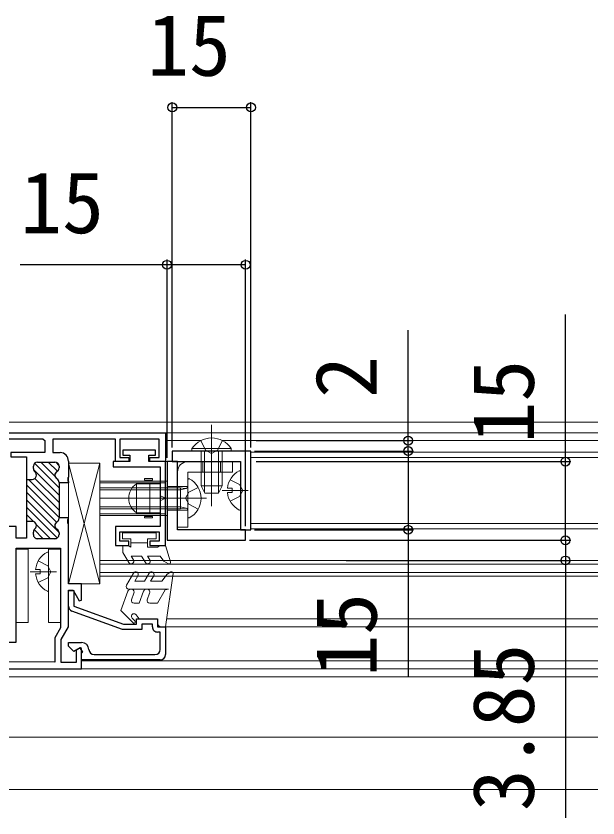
# Model space of a CAD drawing. Units: millimetres, scale not verified. Extents: x -700 to 700, y -1044 to 1037.
# Drawn here: x -156 to -45, y 194.9 to 347.7 of the extents above; entities that cross this region are included whole.
import ezdxf
from ezdxf.enums import TextEntityAlignment as Align

# ---------------------------------------------------------------- set-up
doc = ezdxf.new("R2010")
doc.units = ezdxf.units.MM
doc.header["$LTSCALE"] = 6
doc.layers.add('0-2_YKK_11', color=7, linetype='Continuous')
doc.layers.add('0-7_YKK_D', color=6, linetype='Continuous')
doc.layers.add('0-4_YKK_12', color=2, linetype='Continuous', lineweight=18)
doc.layers.add('0-5_YKK_13', color=4, linetype='Continuous', lineweight=18)
doc.styles.add('ＭＳ ゴシック', font='')
doc.styles.get('ＭＳ ゴシック').set_extended_font_data('MS Gothic')

msp = doc.modelspace()

# ---------------------------------------------------------------- linework, layer by layer
at = {"layer": '0-2_YKK_11'}
for p, q in [((-150.802, 267.11), (-150.502, 266.81)), ((-146.003, 262.91), (-146.003, 259.868)), ((-152.703, 261.46), (-152.703, 261.911)), ((-152.463, 262.481), (-147.803, 257.821)), ((-151.903, 262.71), (-148.603, 262.71)), ((-151.278, 262.71), (-148.577, 260.01)), ((-149.864, 262.71), (-148.115, 260.962)), ((-148.431, 262.692), (-147.822, 262.082)), ((-147.803, 261.91), (-147.803, 261.596)), ((-152.684, 261.288), (-147.803, 256.407)), ((-146.003, 259.868), (-146.123, 259.685)), ((-154.003, 259.711), (-154.002, 251.111)), ((-154.003, 258.364), (-147.803, 252.164)), ((-153.635, 259.411), (-147.803, 253.578)), ((-152.399, 259.589), (-147.803, 254.993)), ((-147.803, 258.825), (-147.803, 251.996)), ((-146.003, 258.76), (-147.803, 258.76)), ((-146.123, 259.685), (-146.123, 259.135)), ((-146.123, 259.135), (-146.003, 258.952)), ((-146.003, 258.952), (-146.003, 258.761)), ((-154.003, 256.95), (-148.295, 251.241)), ((-154.003, 255.535), (-147.813, 249.345)), ((-154.002, 254.121), (-148.14, 248.258)), ((-154.002, 252.707), (-152.672, 251.376)), ((-154.002, 251.292), (-153.965, 251.255)), ((-152.138, 250.842), (-149.407, 248.11)), ((-146.003, 252.06), (-147.803, 252.06)), ((-146.123, 251.685), (-146.003, 251.868)), ((-146.003, 251.868), (-146.003, 252.061)), ((-152.704, 248.911), (-152.704, 249.362)), ((-152.547, 249.837), (-150.821, 248.11)), ((-147.804, 249.225), (-147.804, 248.91)), ((-148.604, 248.11), (-151.904, 248.11)), ((-141.105, 226.009), (-129.5, 226.009))]:
    msp.add_line(p, q, dxfattribs=at)
for points in [[(-164.365, 268.311), (-127.502, 268.309), (-127.502, 262.809), (-130.502, 262.809), (-130.502, 263.609), (-128.702, 263.609), (-128.702, 267.109), (-136.202, 267.109), (-136.202, 263.609), (-134.502, 263.609), (-134.502, 262.809), (-137.002, 262.809), (-137.002, 267.109), (-149.002, 267.11), (-149.003, 264.51), (-147.603, 264.51)], [(-150.802, 267.11), (-166.202, 267.111), (-166.202, 266.111), (-167.002, 266.111), (-167.002, 266.853)], [(-150.502, 266.81), (-150.503, 264.51), (-157.002, 264.511), (-157.002, 263.711), (-154.002, 263.711), (-154.003, 259.411), (-152.903, 259.411)], [(-165.001, 233.311), (-166.001, 233.311), (-166.002, 223.311), (-143.505, 223.31), (-143.505, 227.194), (-143.732, 227.325), (-144.505, 226.879), (-144.505, 224.51), (-147.405, 224.51), (-147.405, 228.889), (-146.005, 231.313), (-146.004, 238.31), (-145.132, 238.31), (-143.949, 236.26), (-143.504, 236.38), (-143.504, 239.51), (-146.004, 239.51), (-146.004, 250.952)], [(-152.903, 251.411), (-154.002, 251.411), (-154.002, 248.211), (-156.002, 248.211), (-156.002, 250.411), (-158.002, 250.411), (-158.003, 229.612), (-164.001, 229.612), (-164.001, 232.311)], [(-146.004, 250.952), (-146.124, 251.135), (-146.123, 251.685)], [(-146, 235.259), (-146, 238.259), (-145, 238.259), (-145, 235.259), (-135.521, 231.809), (-133, 231.809), (-133, 232.809), (-129, 232.809), (-129, 231.309), (-127.5, 231.309), (-127.5, 226.009)], [(-130, 231.309), (-130, 231.809), (-132, 231.809), (-132, 230.809), (-135.698, 230.809), (-145.342, 234.32)], [(-128.5, 227.009), (-128.5, 230.309), (-129, 230.309)], [(-128.5, 225.009), (-143.5, 225.009), (-143.5, 226.332), (-143.25, 226.476), (-143.75, 227.342), (-144.977, 226.635), (-146, 227.658), (-146, 228.309), (-143.5, 228.309)]]:
    msp.add_lwpolyline(points, dxfattribs=at)
for points in [[(-127.502, 246.809), (-127.502, 262.809), (-130.702, 262.809), (-130.702, 264.009), (-129.402, 264.009), (-129.402, 265.009), (-135.602, 265.009), (-135.602, 264.009), (-134.302, 264.009), (-134.302, 262.809), (-137.502, 262.809), (-137.502, 261.809), (-128.502, 261.809), (-128.502, 250.409), (-137.002, 250.409), (-137.002, 246.809), (-134.502, 246.809), (-134.502, 247.609), (-136.202, 247.609), (-136.202, 249.409), (-128.702, 249.409), (-128.702, 247.609), (-130.502, 247.609), (-130.502, 246.809)], [(-111.202, 249.809), (-111.202, 264.809), (-126.202, 264.809), (-126.202, 262.809), (-113.202, 262.809), (-113.202, 249.809)], [(-127.202, 262.809), (-127.202, 247.809), (-112.202, 247.809), (-112.202, 249.809), (-125.202, 249.809), (-125.202, 262.809)], [(-156.004, 228.411), (-156.003, 246.311), (-147.504, 246.31), (-147.505, 231.115), (-148.605, 229.21), (-148.605, 224.61), (-164.002, 224.611), (-164.001, 228.412)]]:
    msp.add_lwpolyline(points, close=True, dxfattribs=at)
for centre, radius, start, end in [((-147.603, 262.91), 1.6, 359.99627, 89.99556), ((-151.903, 261.91), 0.8, 89.99625, 179.99623), ((-151.903, 261.459), 0.8, 179.99623, 231.31407), ((-148.603, 261.91), 0.8, 359.99627, 89.99625), ((-148.603, 261.596), 0.8, 299.99653, 359.99627), ((-152.903, 260.211), 0.8, 269.99623, 51.31403), ((-147.803, 260.21), 0.8, 119.99649, 239.99599), ((-148.603, 258.825), 0.8, 359.99627, 59.99601), ((-152.904, 250.611), 0.8, 308.67844, 89.99625), ((-147.804, 250.61), 0.8, 119.99649, 239.99599), ((-148.603, 251.996), 0.8, 299.99653, 359.99627), ((-151.904, 249.361), 0.8, 128.67841, 179.99623), ((-148.604, 249.225), 0.8, 359.99627, 59.99601), ((-151.904, 248.91), 0.8, 179.99623, 269.99623), ((-148.604, 248.91), 0.8, 269.99623, 359.99627), ((-145, 235.259), 1, 180.00005, 250.00065), ((-129, 231.309), 1, 180.00001, 270.00056), ((-143.5, 226.909), 1.4, 2.3881, 90.00057), ((-141.104, 227.008), 0.999, 182.31361, 269.92671), ((-129.5, 227.009), 1, 270.00053, 359.99999), ((-128.5, 226.009), 1, 270.00027, 359.99973)]:
    msp.add_arc(centre, radius, start, end, dxfattribs=at)
at = {"layer": '0-4_YKK_12'}
for p, q in [((-192, 270.31), (-45, 270.31)), ((-45.002, 268.309), (-127.511, 268.309)), ((-127.511, 266.807), (-120.775, 266.807)), ((-116.63, 266.807), (-45.002, 266.807)), ((-45.001, 263.609), (-111.202, 263.609)), ((-126.902, 262.809), (-127.51, 262.807)), ((-45.001, 251.009), (-111.202, 251.009)), ((-111.202, 250.009), (-45.001, 250.009)), ((-140.008, 243.959), (-140.008, 240.959)), ((-45, 243.959), (-140.008, 243.959)), ((-45, 243.259), (-140.008, 243.259)), ((-45, 241.659), (-140.008, 241.659)), ((-45, 240.959), (-140.008, 240.959)), ((-44.999, 232.807), (-127.257, 232.807)), ((-44.999, 231.307), (-127.509, 231.307)), ((-44.999, 224.807), (-143.508, 224.807)), ((-44.999, 223.309), (-143.508, 223.309)), ((-159.498, 221.81), (-45, 221.81)), ((-192, 210.31), (-45, 210.31)), ((-192, 200.31), (-45, 200.31))]:
    msp.add_line(p, q, dxfattribs=at)
msp.add_lwpolyline([(-45.001, 264.609), (-111.202, 264.609), (-111.202, 250.009)], dxfattribs=at)
at = {"layer": '0-5_YKK_13'}
for p, q in [((-118.702, 269.809), (-118.702, 254.309)), ((-122.452, 265.318), (-122.452, 264.809)), ((-122.452, 264.809), (-114.952, 264.809)), ((-120.048, 264.809), (-120.048, 256.9)), ((-117.357, 264.809), (-117.357, 256.9)), ((-116.702, 264.809), (-116.702, 258.209)), ((-140.008, 239.508), (-146.008, 262.509)), ((-146.008, 239.508), (-146.008, 262.508)), ((-140.008, 262.508), (-146.008, 239.508)), ((-146.008, 262.508), (-140.008, 262.508)), ((-140.008, 262.508), (-140.008, 239.508)), ((-123.202, 262.809), (-114.702, 262.809)), ((-120.702, 262.809), (-120.702, 260.809)), ((-120.402, 262.809), (-120.402, 260.809)), ((-117.002, 262.809), (-117.002, 260.809)), ((-116.702, 262.809), (-116.702, 260.809)), ((-114.702, 262.809), (-114.702, 260.809)), ((-125.202, 250.309), (-125.202, 260.809)), ((-123.202, 260.809), (-114.702, 260.809)), ((-123.202, 260.809), (-123.202, 250.309)), ((-113.203, 253.714), (-113.202, 260.905)), ((-127.202, 259.059), (-140.008, 259.059)), ((-127.502, 258.759), (-140.008, 258.759)), ((-131.502, 259.559), (-130.002, 259.559)), ((-131.502, 259.259), (-131.502, 259.559)), ((-130.002, 259.259), (-131.502, 259.259)), ((-131.252, 259.259), (-131.252, 259.059)), ((-131.252, 258.759), (-131.252, 258.559)), ((-130.502, 253.059), (-130.502, 258.559)), ((-130.252, 259.259), (-130.252, 259.059)), ((-130.252, 258.759), (-130.252, 258.559)), ((-130.002, 259.259), (-130.002, 259.559)), ((-128.502, 253.059), (-128.502, 258.559)), ((-127.502, 252.859), (-127.502, 258.759)), ((-127.202, 259.059), (-127.202, 252.559)), ((-123.202, 259.405), (-123.202, 252.213)), ((-115.168, 259.36), (-113.353, 258.454)), ((-112.744, 257.309), (-113.353, 258.454)), ((-124.602, 257.809), (-140.008, 257.809)), ((-124.602, 257.43), (-140.008, 257.43)), ((-128.502, 257.809), (-128.502, 256.309)), ((-127.202, 258.059), (-125.202, 258.059)), ((-125.202, 258.059), (-123.202, 258.059)), ((-124.602, 253.809), (-124.602, 257.809)), ((-124.602, 257.809), (-123.79, 257.664)), ((-124.602, 257.43), (-123.587, 257.67)), ((-123.661, 255.809), (-123.052, 256.954)), ((-121.237, 257.859), (-123.052, 256.954)), ((-120.002, 256.809), (-120.702, 258.209)), ((-120.002, 256.809), (-117.402, 256.809)), ((-117.402, 256.809), (-116.702, 258.209)), ((-116.702, 257.31), (-111.703, 257.309)), ((-115.681, 256.885), (-114.802, 256.885)), ((-112.744, 257.309), (-113.353, 256.164)), ((-119.702, 255.809), (-140.008, 255.809)), ((-128.502, 255.309), (-128.502, 253.809)), ((-123.661, 255.809), (-123.052, 254.664)), ((-115.168, 255.26), (-113.353, 256.164)), ((-124.602, 254.188), (-140.008, 254.188)), ((-124.602, 253.809), (-140.008, 253.809)), ((-124.602, 254.188), (-123.587, 253.948)), ((-124.602, 253.809), (-123.79, 253.954)), ((-121.237, 253.759), (-123.052, 254.664)), ((-127.502, 252.859), (-140.008, 252.859)), ((-127.202, 252.559), (-140.008, 252.559)), ((-133.002, 253.059), (-128.502, 253.059)), ((-131.502, 252.059), (-131.502, 252.359)), ((-130.002, 252.359), (-131.502, 252.359)), ((-131.252, 253.059), (-131.252, 252.859)), ((-131.252, 252.559), (-131.252, 252.359)), ((-130.252, 253.059), (-130.252, 252.859)), ((-130.252, 252.559), (-130.252, 252.359)), ((-130.002, 252.059), (-130.002, 252.359)), ((-127.202, 253.559), (-125.202, 253.559)), ((-125.202, 253.559), (-123.202, 253.559)), ((-131.502, 252.059), (-130.002, 252.059)), ((-135.702, 249.209), (-135.702, 248.109)), ((-129.302, 249.209), (-135.702, 249.209)), ((-129.302, 248.109), (-129.302, 249.209)), ((-125.202, 250.309), (-123.202, 250.309)), ((-134.102, 248.109), (-135.702, 248.109)), ((-134.102, 248.109), (-134.102, 246.509)), ((-129.302, 248.109), (-130.902, 248.109)), ((-130.902, 248.109), (-130.902, 246.509)), ((-134.622, 246.809), (-135.602, 246.809)), ((-135.602, 246.809), (-135.602, 245.509)), ((-134.622, 246.809), (-134.102, 246.509)), ((-130.902, 247.309), (-134.102, 247.309)), ((-129.022, 246.509), (-130.902, 246.509)), ((-128.502, 246.809), (-129.022, 246.509)), ((-127.502, 246.809), (-128.502, 246.809)), ((-127.502, 246.809), (-126.517, 243.7)), ((-149.804, 238.229), (-149.803, 245.42)), ((-134.476, 243.559), (-135.602, 245.509)), ((-134.043, 244.809), (-133.61, 244.059)), ((-132.057, 244.809), (-134.043, 244.809)), ((-131.335, 243.559), (-132.057, 244.809)), ((-130.902, 244.809), (-130.469, 244.059)), ((-128.502, 244.809), (-130.902, 244.809)), ((-128.502, 244.809), (-127.803, 243.84)), ((-151.769, 243.874), (-149.954, 242.969)), ((-126.953, 243.349), (-127.803, 243.84)), ((-153.303, 241.825), (-148.304, 241.824)), ((-149.345, 241.824), (-149.954, 242.969)), ((-149.345, 241.824), (-149.954, 240.679)), ((-134.935, 239.259), (-133.607, 241.559)), ((-131.502, 240.009), (-130.607, 241.559)), ((-152.282, 241.399), (-151.404, 241.399)), ((-151.769, 239.774), (-149.954, 240.679)), ((-132.741, 241.059), (-133.348, 240.009)), ((-131.502, 240.009), (-133.348, 240.009)), ((-129.741, 241.059), (-130.348, 240.009)), ((-128.202, 240.009), (-130.348, 240.009)), ((-127.502, 231.309), (-126.006, 241.465)), ((-140.008, 239.508), (-146.008, 239.508)), ((-134.502, 238.509), (-126.947, 238.509)), ((-126.947, 238.509), (-127.534, 238.351)), ((-134.649, 238.114), (-136.002, 234.395)), ((-133.521, 237.704), (-133.966, 236.48)), ((-131.663, 238.114), (-132.502, 235.809)), ((-130.536, 237.704), (-130.981, 236.48)), ((-127.534, 238.351), (-129.002, 235.809)), ((-132.502, 235.809), (-133.497, 235.809)), ((-129.002, 235.809), (-130.511, 235.809)), ((-133.69, 232.083), (-136.002, 234.395)), ((-133.856, 232.955), (-133.336, 232.436)), ((-132.502, 232.809), (-133.102, 233.609)), ((-132.502, 232.809), (-129.002, 232.809)), ((-129.002, 232.809), (-129.002, 232.01)), ((-128.302, 231.309), (-127.502, 231.309))]:
    msp.add_line(p, q, dxfattribs=at)
for points in [[(-120.752, 266.818), (-119.847, 264.963), (-118.702, 264.354)], [(-116.652, 266.818), (-117.557, 264.963), (-118.702, 264.354)], [(-122.452, 265.318), (-114.952, 265.318), (-114.952, 264.809)], [(-120.702, 264.809), (-120.702, 258.209), (-116.702, 258.209)], [(-133.002, 253.059), (-133.002, 258.559), (-128.502, 258.559)], [(-128.502, 257.809), (-128.002, 257.809), (-127.502, 257.809)], [(-115.681, 257.735), (-114.802, 257.735), (-114.802, 256.885)], [(-128.502, 256.309), (-128.002, 256.059), (-127.502, 255.809)], [(-128.502, 255.309), (-128.002, 255.559), (-127.502, 255.809)], [(-128.502, 253.809), (-128.002, 253.809), (-127.502, 253.809)], [(-152.282, 242.249), (-151.403, 242.249), (-151.404, 241.399)], [(-126.452, 241.769), (-127.202, 241.336), (-128.202, 240.009)]]:
    msp.add_lwpolyline(points, dxfattribs=at)
for points in [[(-156.004, 232.112), (-156.003, 246.112), (-153.703, 246.111), (-153.704, 232.111)], [(-149.804, 232.111), (-149.803, 246.111), (-147.503, 246.111), (-147.504, 232.111)]]:
    msp.add_lwpolyline(points, close=True, dxfattribs=at)
for centre, radius, start, end in [((-118.702, 262.782), 4.527, 34.06677, 145.93335), ((-123.202, 260.809), 2, 90, 180), ((-111.502, 257.309), 4.2, 117.27724, 174.18856), ((-113.356, 260.905), 0.154, 359.99628, 117.27724), ((-131.231, 255.809), 3.271, 122.77908, 237.22092), ((-123.048, 259.405), 0.154, 62.71904, 180), ((-124.902, 255.809), 4.2, 297.28096, 62.71904), ((-123.702, 258.157), 0.5, 259.90904, 0), ((-111.502, 257.309), 4.2, 185.80401, 242.71532), ((-123.702, 253.461), 0.5, 0, 100.09096), ((-113.357, 253.714), 0.154, 242.71532, 359.99628), ((-123.048, 252.213), 0.154, 180, 297.28096), ((-148.103, 241.824), 4.2, 117.27724, 174.18856), ((-149.958, 245.42), 0.154, 359.99628, 117.27724), ((-134.043, 243.809), 0.5, 209.99999, 29.99999), ((-130.902, 243.809), 0.5, 209.99999, 29.99999), ((-126.803, 243.609), 0.3, 239.99576, 17.58989), ((-133.175, 241.309), 0.5, 330.0006, 150.00018), ((-130.175, 241.309), 0.5, 329.99973, 149.99866), ((-126.302, 241.509), 0.3, 351.61724, 120.00222), ((-148.103, 241.824), 4.2, 185.80401, 242.71532), ((-134.502, 239.009), 0.5, 150.0003, 270), ((-134.085, 237.909), 0.6, 339.99959, 159.99859), ((-131.1, 237.909), 0.6, 340.00009, 160.00046), ((-149.958, 238.229), 0.154, 242.71532, 359.99628), ((-133.497, 236.309), 0.5, 160.00166, 270.00699), ((-130.511, 236.309), 0.5, 160.00166, 270.0035), ((-133.502, 233.309), 0.5, 36.8727, 224.99753), ((-133.513, 232.259), 0.25, 224.98022, 45.01484), ((-128.302, 232.01), 0.7, 180, 270.00874)]:
    msp.add_arc(centre, radius, start, end, dxfattribs=at)
at = {"layer": '0-7_YKK_D'}
for p, q in [((-126.202, 265.509), (-126.202, 331.31)), ((-126.202, 330.31), (-111.202, 330.31)), ((-111.202, 265.509), (-111.202, 331.31)), ((-127.202, 263.509), (-127.202, 301.31)), ((-112.202, 250.509), (-112.202, 301.31)), ((-81.202, 266.807), (-81.202, 287.879)), ((-110.202, 266.807), (-80.202, 266.807)), ((-81.202, 264.809), (-81.202, 266.807)), ((-110.502, 264.809), (-80.202, 264.809)), ((-110.502, 264.809), (-80.202, 264.809)), ((-81.202, 264.809), (-81.202, 261.409)), ((-110.202, 262.809), (-50.202, 262.809)), ((-51.202, 247.809), (-51.202, 251.209)), ((-110.502, 249.809), (-80.202, 249.809)), ((-111.502, 247.809), (-50.202, 247.809)), ((-111.502, 247.809), (-50.202, 247.809)), ((-51.202, 247.809), (-51.202, 243.959)), ((-93.008, 243.959), (-50.202, 243.959)), ((-51.202, 243.959), (-51.202, 194.886))]:
    msp.add_line(p, q, dxfattribs=at)
for points in [[(-112.202, 300.31), (-127.202, 300.31), (-155.239, 300.31)], [(-51.202, 247.809), (-51.202, 262.809), (-51.202, 290.845)], [(-81.202, 264.809), (-81.202, 249.809), (-81.202, 221.773)]]:
    msp.add_lwpolyline(points, dxfattribs=at)
for centre in [(-126.202, 330.31), (-111.202, 330.31), (-127.202, 300.31), (-112.202, 300.31), (-81.202, 266.807), (-81.202, 264.809), (-81.202, 264.809), (-51.202, 262.809), (-81.202, 249.809), (-51.202, 247.809), (-51.202, 247.809), (-51.202, 243.959)]:
    msp.add_circle(centre, 0.85, dxfattribs=at)

# ---------------------------------------------------------------- texts
at = {"layer": '0-7_YKK_D', "style": 'ＭＳ ゴシック'}
for p in [(-130.975, 332.81), (-155.193, 302.81)]:
    msp.add_text('15', height=11.73, dxfattribs=at).set_placement(p, align=Align.BOTTOM_LEFT)
for s, p in [('2', (-83.702, 274.925)), ('15', (-53.702, 266.255)), ('15', (-83.702, 221.818)), ('3.85', (-53.702, 196.204))]:
    msp.add_text(s, height=11.73, rotation=90, dxfattribs=at).set_placement(p, align=Align.BOTTOM_LEFT)

doc.saveas('drawing.dxf')
